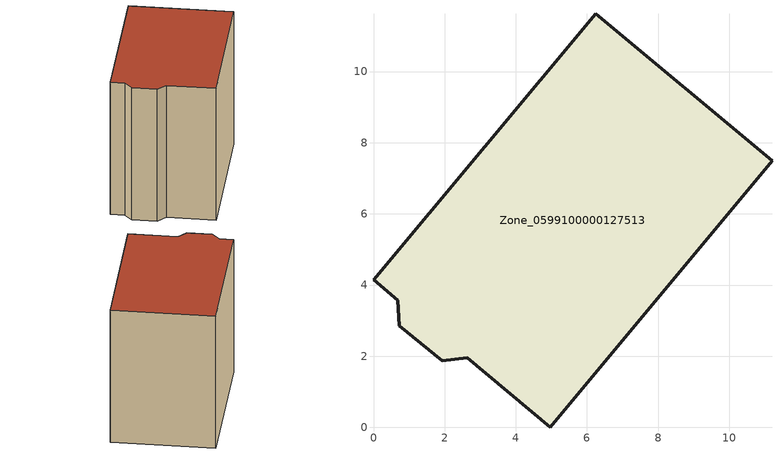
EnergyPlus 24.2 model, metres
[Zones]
Zone_0599100000127513
 floor ground (C_G): 6.25,11.63 11.2,7.5 4.97,0 2.63,1.95 1.93,1.87 0.72,2.85 0.68,3.57 0,4.15 z0
 wall outside (C_F): 0.68,3.57 0.72,2.85 1.93,1.87 2.63,1.95 4.97,0 11.2,7.5 6.25,11.63 0,4.15 0.68,3.57 z0:9.11
 roof outside (C_R): 6.25,11.63 0,4.15 0.68,3.57 0.72,2.85 1.93,1.87 2.63,1.95 4.97,0 11.2,7.5 z9.11
[BUILDING]
Pand.0599100000127513: North Axis=0; Terrain=City; Loads Convergence Tolerance Value=0.04; Temperature Convergence Tolerance Value=0.4; Solar Distribution=FullExterior; Maximum Number of Warmup Days=25; Minimum Number of Warmup Days=1
[Site:Location]
Rotterdam.The.Hague.AP_ZH_NLD Design_Conditions: Latitude=51.96; Longitude=4.45; Time Zone=1; Elevation=-4.5
[SITE:GROUNDTEMPERATURE:BUILDINGSURFACE]
18, 18, 18, 18, 18, 18, 18, 18, 18, 18, 18, 18
[MATERIAL] Thermal Absorptance=0.9; Solar Absorptance=0.7; Visible Absorptance=0.7
Name | Roughness | Thickness | Conductivity | Density | Specific Heat
G.TI.1946 | MediumSmooth | 0.15 | 1 | 540 | 1210
F.TI.1946 | Rough | 0.3 | 0.857143 | 1920 | 840
R.TI.1946 | MediumRough | 0.2 | 0.1 | 1500 | 1000
[CONSTRUCTION]
C_G: G.TI.1946
C_F: F.TI.1946
C_R: R.TI.1946
[ZONE]
Zone_0599100000127513: Type=1; Multiplier=1; Ceiling Height=Autocalculate; Volume=Autocalculate; Floor Area=autocalculate; Part of Total Floor Area=Yes
[ZONEINFILTRATION:DESIGNFLOWRATE]
Infil_Zone_0599100000127513: Zone or ZoneList or Space or SpaceList=Zone_0599100000127513; Schedule=AlwaysOn; Design Flow Rate Calculation Method=Flow/Area; Flow Rate per Floor Area=0.003; Constant Term Coefficient=1; Temperature Term Coefficient=0; Velocity Term Coefficient=0; Velocity Squared Term Coefficient=0
[HVACTEMPLATE:ZONE:IDEALLOADSAIRSYSTEM]
Zone_0599100000127513: Maximum Heating Supply Air Temperature=50; Minimum Cooling Supply Air Temperature=13; Maximum Heating Supply Air Humidity Ratio=0.0156; Minimum Cooling Supply Air Humidity Ratio=0.0077; Heating Limit=NoLimit; Cooling Limit=NoLimit; Dehumidification Control Type=ConstantSensibleHeatRatio; Cooling Sensible Heat Ratio=0.7; Dehumidification Setpoint=60; Humidification Control Type=None; Humidification Setpoint=30; Outdoor Air Method=None; Outdoor Air Flow Rate per Person=0.00944; Outdoor Air Flow Rate per Zone Floor Area=0; Outdoor Air Flow Rate per Zone=0; Demand Controlled Ventilation Type=None; Outdoor Air Economizer Type=NoEconomizer; Heat Recovery Type=None; Sensible Heat Recovery Effectiveness=0.7; Latent Heat Recovery Effectiveness=0.65
[ZONECONTROL:THERMOSTAT]
ThermostatControl_Zone_0599100000127513: Zone or ZoneList=Zone_0599100000127513; Control Type Schedule=DualSetpointControlType; Control 1=Thermostat_Zone_0599100000127513; Temperature Difference Between Cutout And Setpoint=0
[THERMOSTATSETPOINT:DUALSETPOINT]
Thermostat_Zone_0599100000127513: Heating Setpoint Temperature Schedule=HeatingSetpoint_Zone_0599100000127513; Cooling Setpoint Temperature Schedule=CoolingSetpoint_Zone_0599100000127513
[SCHEDULE:COMPACT]
HeatingSetpoint_Zone_0599100000127513: Through: 12/31, For: AllDays, Until: 24:00, 21
CoolingSetpoint_Zone_0599100000127513: Through: 12/31, For: AllDays, Until: 24:00, 24
DualSetpointControlType: Through: 12/31, For: AllDays, Until: 24:00, 4
AlwaysOn: Through: 12/31, For: AllDays, Until: 24:00, 1
